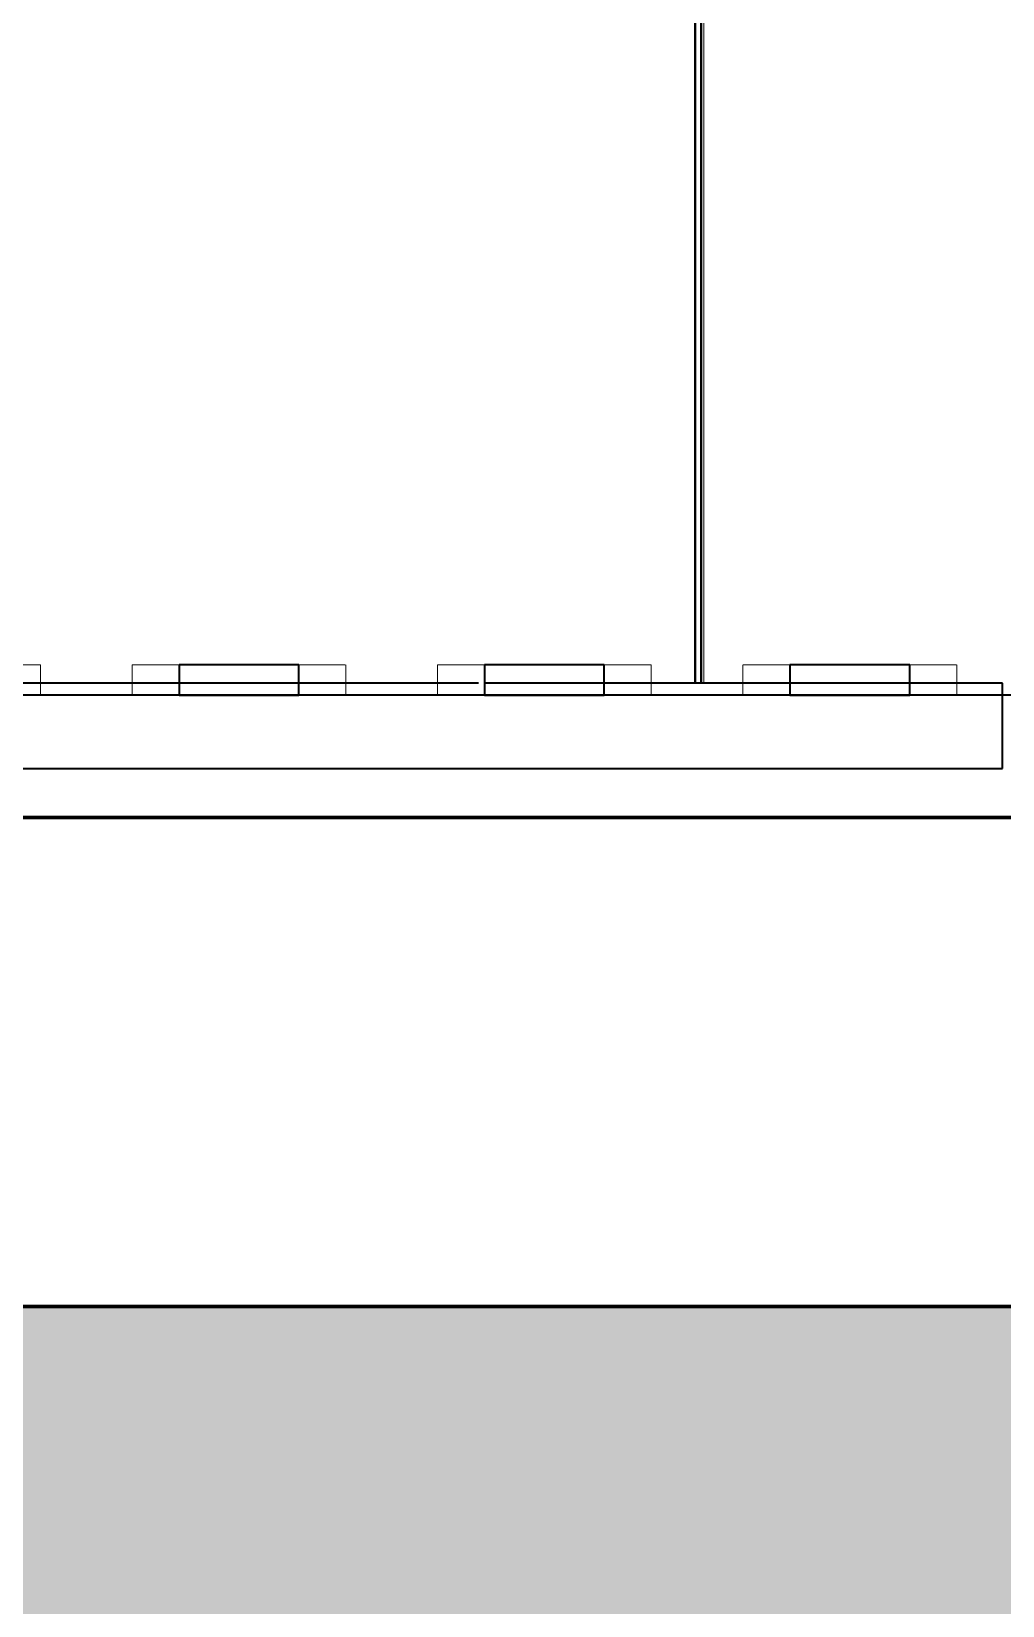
# Model space of a CAD drawing. Header units: millimetres. Extents: x -153298 to 620751, y -313239 to 250031.
# Drawn here: x 103529.2 to 103688.2, y -294045.7 to -293788.2 of the extents above; entities that cross this region are included whole.
import ezdxf

# ---------------------------------------------------------------- set-up
doc = ezdxf.new("R2010")
doc.units = ezdxf.units.MM
doc.linetypes.add('Centre', pattern=[31.75, 6.35, -4.7625, 15.875, -4.7625])
for name, color, linetype, lineweight in [('A-DETL', 1, 'Continuous', 70), ('A-DETL-GENF', 2, 'Continuous', 35), ('A-FLOR-FNSH', 2, 'Continuous', 70), ('A-FLOR-LEVL', 3, 'Continuous', 35), ('A-FLOR-PATT', 1, 'Continuous', 70), ('A-GENM', 1, 'Continuous', 9), ('A-WALL-PATT', 1, 'Continuous', 35), ('I-WALL-E', 2, 'Continuous', 35), ('WALL-E', 2, 'Continuous', 35)]:
    doc.layers.add(name, color=color, linetype=linetype, lineweight=lineweight)
pattern_1 = [(50, (108217.3, -305821.75), (728.737, -63.756), [76.2, -838.2]), (355, (108217.3, -305821.75), (-140.972, 764.228), [60.96, -670.56]), (100.451, (108278, -305827.1), (587.77, 700.467), [64.76, -712.36]), (46.184, (108217.3, -305618.55), (1084.316, -168.17), [114.3, -1257.3]), (96.636, (108307.7, -305632.6), (949.61, 989.71), [97.14, -1068.54]), (351.184, (108217.3, -305618.6), (949.62, 989.7), [91.44, -1005.84]), (21, (108318.9, -305669.35), (606.458, -409.061), [76.2, -838.2]), (326, (108318.9, -305669.35), (247.208, 736.753), [60.96, -670.56]), (71.451, (108369.44, -305703.44), (853.668, 327.685), [64.76, -712.36]), (37.5, (108217.3, -305821.75), (12.3547, 338.2201), [33.528, -628.904, 33.528, -647.192, -673.1]), (37.5, (108217.3, -305821.75), (12.3547, 338.2201), [-1343.152, 33.528, -639.572]), (7.5, (108217.3, -305821.75), (267.279, 400.722), [33.528, -354.584, 33.528, -613.664, -256.54]), (7.5, (108217.3, -305821.75), (267.279, 400.722), [-1035.304, 33.528, -223.012]), (327.5, (107990.73, -305821.75), (542.3633, -22.9153), [33.528, -220.472, 33.528, -758.952, -1051.56]), (327.5, (107990.73, -305821.75), (542.3633, -22.9153), [-1046.48, 33.528, -1018.032]), (317.5, (107889.13, -305821.75), (592.517, 101.707), [33.528, -296.672, 33.528, -492.76, -746.76]), (317.5, (107889.13, -305821.75), (592.517, 101.707), [-856.488, 33.528, -713.232])]

# ---------------------------------------------------------------- blocks, each defined once
blk = doc.blocks.new('DPA_GM_Tactile Tile Line Base - Decision Tactile-16424243-2120-01 ENTRANCE 1 SECTION A')
at = {"layer": 'A-GENM'}
for p, q in [((-879720.33, 102555), (-879728.41, 102555)), ((-879727.26, 102555), (-879719.58, 102555)), ((-879719.56, 102550), (-879719.56, 102555)), ((-879719.56, 102552), (-879719.56, 102555)), ((-879719.56, 102552), (-879719.56, 102555)), ((-879719.56, 102552), (-879719.56, 102555)), ((-879719.56, 102552), (-879719.56, 102555)), ((-879719.56, 102552), (-879719.56, 102555)), ((-879719.56, 102552), (-879719.56, 102555)), ((-879719.56, 102552), (-879719.56, 102555)), ((-879719.56, 102552), (-879719.56, 102555)), ((-879719.56, 102552), (-879719.56, 102555)), ((-879719.56, 102552), (-879719.56, 102555)), ((-879719.56, 102552), (-879719.56, 102555)), ((-879719.56, 102552), (-879719.56, 102555)), ((-879719.56, 102552), (-879719.56, 102555)), ((-879719.56, 102552), (-879719.56, 102555)), ((-879719.56, 102552), (-879719.56, 102555)), ((-879719.56, 102552), (-879719.56, 102555)), ((-879719.56, 102552), (-879719.56, 102555)), ((-879719.56, 102552), (-879719.56, 102555)), ((-879719.56, 102552), (-879719.56, 102555)), ((-879719.56, 102552), (-879719.56, 102555)), ((-879719.56, 102552), (-879719.56, 102555)), ((-879719.56, 102552), (-879719.56, 102555)), ((-879719.56, 102552), (-879719.56, 102555)), ((-879719.56, 102552), (-879719.56, 102555)), ((-879719.56, 102552), (-879719.56, 102555)), ((-879719.56, 102552), (-879719.56, 102555)), ((-879719.56, 102552), (-879719.56, 102555)), ((-879704.56, 102555), (-879704.56, 102550)), ((-879704.56, 102555), (-879704.56, 102552)), ((-879704.56, 102555), (-879704.56, 102552)), ((-879704.56, 102555), (-879704.56, 102552)), ((-879704.56, 102555), (-879704.56, 102552)), ((-879704.56, 102555), (-879704.56, 102552)), ((-879704.56, 102555), (-879704.56, 102552)), ((-879704.56, 102555), (-879704.56, 102552)), ((-879704.56, 102555), (-879704.56, 102552)), ((-879704.56, 102555), (-879704.56, 102552)), ((-879704.56, 102555), (-879704.56, 102552)), ((-879704.56, 102555), (-879704.56, 102552)), ((-879704.56, 102555), (-879704.56, 102552)), ((-879704.56, 102555), (-879704.56, 102552)), ((-879704.56, 102555), (-879704.56, 102552)), ((-879704.56, 102555), (-879704.56, 102552)), ((-879704.56, 102555), (-879704.56, 102552)), ((-879704.56, 102555), (-879704.56, 102552)), ((-879704.56, 102555), (-879704.56, 102552)), ((-879704.56, 102555), (-879704.56, 102552)), ((-879704.56, 102555), (-879704.56, 102552)), ((-879704.56, 102555), (-879704.56, 102552)), ((-879704.56, 102555), (-879704.56, 102552)), ((-879704.56, 102555), (-879704.56, 102552)), ((-879704.56, 102555), (-879704.56, 102552)), ((-879704.56, 102555), (-879704.56, 102552)), ((-879704.56, 102555), (-879704.56, 102552)), ((-879704.56, 102555), (-879704.56, 102552)), ((-879704.55, 102555), (-879696.86, 102555)), ((-879699.17, 102555), (-879703.79, 102555)), ((-879699.44, 102555), (-879699.44, 102555)), ((-879699.44, 102555), (-879699.44, 102555)), ((-879699.44, 102555), (-879699.44, 102555)), ((-879699.44, 102555), (-879699.44, 102555)), ((-879699.44, 102555), (-879699.44, 102555)), ((-879699.44, 102555), (-879699.44, 102555)), ((-879699.44, 102555), (-879699.44, 102555)), ((-879699.44, 102555), (-879699.44, 102555)), ((-879699.44, 102555), (-879699.44, 102555)), ((-879699.44, 102555), (-879699.44, 102555)), ((-879699.44, 102555), (-879699.44, 102555)), ((-879699.44, 102555), (-879699.44, 102555)), ((-879699.44, 102555), (-879699.44, 102555)), ((-879699.44, 102555), (-879699.44, 102555)), ((-879699.44, 102555), (-879699.44, 102555)), ((-879699.44, 102555), (-879699.44, 102555)), ((-879699.44, 102555), (-879699.44, 102555)), ((-879699.44, 102555), (-879699.44, 102555)), ((-879699.44, 102555), (-879699.44, 102555)), ((-879699.44, 102555), (-879699.44, 102555)), ((-879699.44, 102555), (-879699.44, 102555)), ((-879699.44, 102555), (-879699.44, 102555)), ((-879699.44, 102555), (-879699.44, 102555)), ((-879699.44, 102555), (-879699.44, 102555)), ((-879699.44, 102555), (-879699.44, 102555)), ((-879699.44, 102555), (-879699.44, 102555)), ((-879699.44, 102555), (-879699.44, 102555)), ((-879687.06, 102555), (-879699.15, 102555)), ((-879699.15, 102555), (-879687.06, 102555)), ((-879687.06, 102555), (-879699.15, 102555)), ((-879699.15, 102555), (-879687.06, 102555)), ((-879687.06, 102555), (-879699.15, 102555)), ((-879699.15, 102555), (-879687.06, 102555)), ((-879687.06, 102555), (-879699.15, 102555)), ((-879699.15, 102555), (-879687.06, 102555)), ((-879687.06, 102555), (-879699.15, 102555)), ((-879699.15, 102555), (-879687.06, 102555)), ((-879687.06, 102555), (-879699.15, 102555)), ((-879699.15, 102555), (-879687.06, 102555)), ((-879687.06, 102555), (-879699.15, 102555)), ((-879699.15, 102555), (-879687.06, 102555)), ((-879687.06, 102555), (-879699.15, 102555)), ((-879699.15, 102555), (-879687.06, 102555)), ((-879687.06, 102555), (-879699.15, 102555)), ((-879699.15, 102555), (-879687.06, 102555)), ((-879687.06, 102555), (-879699.15, 102555)), ((-879699.15, 102555), (-879687.06, 102555)), ((-879687.06, 102555), (-879699.15, 102555)), ((-879699.15, 102555), (-879687.06, 102555)), ((-879687.06, 102555), (-879699.15, 102555)), ((-879699.15, 102555), (-879687.06, 102555)), ((-879687.06, 102555), (-879699.15, 102555)), ((-879699.15, 102555), (-879687.06, 102555)), ((-879687.06, 102555), (-879699.15, 102555)), ((-879699.15, 102555), (-879687.06, 102555)), ((-879687.06, 102555), (-879699.15, 102555)), ((-879699.15, 102555), (-879687.06, 102555)), ((-879687.06, 102555), (-879699.15, 102555)), ((-879699.15, 102555), (-879687.06, 102555)), ((-879687.06, 102555), (-879699.15, 102555)), ((-879699.15, 102555), (-879687.06, 102555)), ((-879687.06, 102555), (-879699.15, 102555)), ((-879699.15, 102555), (-879687.06, 102555)), ((-879687.06, 102555), (-879699.15, 102555)), ((-879699.15, 102555), (-879687.06, 102555)), ((-879687.06, 102555), (-879699.15, 102555)), ((-879699.15, 102555), (-879687.06, 102555)), ((-879687.06, 102555), (-879699.15, 102555)), ((-879699.15, 102555), (-879687.06, 102555)), ((-879687.06, 102555), (-879699.15, 102555)), ((-879699.15, 102555), (-879687.06, 102555)), ((-879687.06, 102555), (-879699.15, 102555)), ((-879699.15, 102555), (-879687.06, 102555)), ((-879687.06, 102555), (-879699.15, 102555)), ((-879699.15, 102555), (-879687.06, 102555)), ((-879687.06, 102555), (-879699.15, 102555)), ((-879699.15, 102555), (-879687.06, 102555)), ((-879687.06, 102555), (-879699.15, 102555)), ((-879699.15, 102555), (-879687.06, 102555)), ((-879687.06, 102555), (-879699.15, 102555)), ((-879699.15, 102555), (-879687.06, 102555)), ((-879687.06, 102555), (-879699.12, 102555)), ((-879670.33, 102555), (-879687.06, 102555)), ((-879687.06, 102555), (-879670.16, 102555)), ((-879670.16, 102555), (-879687.06, 102555)), ((-879687.06, 102555), (-879670.16, 102555)), ((-879670.16, 102555), (-879687.06, 102555)), ((-879687.06, 102555), (-879670.16, 102555)), ((-879670.16, 102555), (-879687.06, 102555)), ((-879687.06, 102555), (-879670.16, 102555)), ((-879670.16, 102555), (-879687.06, 102555)), ((-879687.06, 102555), (-879670.16, 102555)), ((-879670.16, 102555), (-879687.06, 102555)), ((-879687.06, 102555), (-879670.16, 102555)), ((-879670.16, 102555), (-879687.06, 102555)), ((-879687.06, 102555), (-879670.16, 102555)), ((-879670.16, 102555), (-879687.06, 102555)), ((-879687.06, 102555), (-879670.16, 102555)), ((-879670.16, 102555), (-879687.06, 102555)), ((-879687.06, 102555), (-879670.16, 102555)), ((-879670.16, 102555), (-879687.06, 102555)), ((-879687.06, 102555), (-879670.16, 102555)), ((-879670.16, 102555), (-879687.06, 102555)), ((-879687.06, 102555), (-879670.16, 102555)), ((-879670.16, 102555), (-879687.06, 102555)), ((-879687.06, 102555), (-879670.16, 102555)), ((-879670.16, 102555), (-879687.06, 102555)), ((-879687.06, 102555), (-879670.16, 102555)), ((-879670.16, 102555), (-879687.06, 102555)), ((-879687.06, 102555), (-879670.16, 102555)), ((-879670.16, 102555), (-879687.06, 102555)), ((-879687.06, 102555), (-879670.16, 102555)), ((-879670.16, 102555), (-879687.06, 102555)), ((-879687.06, 102555), (-879670.16, 102555)), ((-879670.16, 102555), (-879687.06, 102555)), ((-879687.06, 102555), (-879670.16, 102555)), ((-879670.16, 102555), (-879687.06, 102555)), ((-879687.06, 102555), (-879670.16, 102555)), ((-879670.16, 102555), (-879687.06, 102555)), ((-879687.06, 102555), (-879670.16, 102555)), ((-879670.16, 102555), (-879687.06, 102555)), ((-879687.06, 102555), (-879670.16, 102555)), ((-879670.16, 102555), (-879687.06, 102555)), ((-879687.06, 102555), (-879670.16, 102555)), ((-879670.16, 102555), (-879687.06, 102555)), ((-879687.06, 102555), (-879670.16, 102555)), ((-879670.16, 102555), (-879687.06, 102555)), ((-879687.06, 102555), (-879670.16, 102555)), ((-879670.16, 102555), (-879687.06, 102555)), ((-879687.06, 102555), (-879670.16, 102555)), ((-879670.16, 102555), (-879687.06, 102555)), ((-879687.06, 102555), (-879670.16, 102555)), ((-879670.16, 102555), (-879687.06, 102555)), ((-879687.06, 102555), (-879670.16, 102555)), ((-879670.16, 102555), (-879687.06, 102555)), ((-879687.06, 102555), (-879670.16, 102555)), ((-879670.16, 102555), (-879687.06, 102555)), ((-879677.26, 102555), (-879669.7, 102555)), ((-879669.68, 102555), (-879669.68, 102555)), ((-879669.68, 102555), (-879669.68, 102555)), ((-879669.68, 102555), (-879669.68, 102555)), ((-879669.68, 102555), (-879669.68, 102555)), ((-879669.68, 102555), (-879669.68, 102555)), ((-879669.68, 102555), (-879669.68, 102555)), ((-879669.68, 102555), (-879669.68, 102555)), ((-879669.68, 102555), (-879669.68, 102555)), ((-879669.68, 102555), (-879669.68, 102555)), ((-879669.68, 102555), (-879669.68, 102555)), ((-879669.68, 102555), (-879669.68, 102555)), ((-879669.68, 102555), (-879669.68, 102555)), ((-879669.68, 102555), (-879669.68, 102555)), ((-879669.68, 102555), (-879669.68, 102555)), ((-879669.68, 102555), (-879669.68, 102555)), ((-879669.68, 102555), (-879669.68, 102555)), ((-879669.68, 102555), (-879669.68, 102555)), ((-879669.68, 102555), (-879669.68, 102555)), ((-879669.68, 102555), (-879669.68, 102555)), ((-879669.68, 102555), (-879669.68, 102555)), ((-879669.68, 102555), (-879669.68, 102555)), ((-879669.68, 102555), (-879669.68, 102555)), ((-879669.68, 102555), (-879669.68, 102555)), ((-879669.68, 102555), (-879669.68, 102555)), ((-879669.68, 102555), (-879669.68, 102555)), ((-879669.68, 102555), (-879669.68, 102555)), ((-879669.68, 102555), (-879669.68, 102555)), ((-879669.56, 102550), (-879669.56, 102555)), ((-879669.56, 102552), (-879669.56, 102555)), ((-879669.56, 102552), (-879669.56, 102555)), ((-879669.56, 102552), (-879669.56, 102555)), ((-879669.56, 102552), (-879669.56, 102555)), ((-879669.56, 102552), (-879669.56, 102555)), ((-879669.56, 102552), (-879669.56, 102555)), ((-879669.56, 102552), (-879669.56, 102555)), ((-879669.56, 102552), (-879669.56, 102555)), ((-879669.56, 102552), (-879669.56, 102555)), ((-879669.56, 102552), (-879669.56, 102555)), ((-879669.56, 102552), (-879669.56, 102555)), ((-879669.56, 102552), (-879669.56, 102555)), ((-879669.56, 102552), (-879669.56, 102555)), ((-879669.56, 102552), (-879669.56, 102555)), ((-879669.56, 102552), (-879669.56, 102555)), ((-879669.56, 102552), (-879669.56, 102555)), ((-879669.56, 102552), (-879669.56, 102555)), ((-879669.56, 102552), (-879669.56, 102555)), ((-879669.56, 102552), (-879669.56, 102555)), ((-879669.56, 102552), (-879669.56, 102555)), ((-879669.56, 102552), (-879669.56, 102555)), ((-879669.56, 102552), (-879669.56, 102555)), ((-879669.56, 102552), (-879669.56, 102555)), ((-879669.56, 102552), (-879669.56, 102555)), ((-879669.56, 102552), (-879669.56, 102555)), ((-879669.56, 102552), (-879669.56, 102555)), ((-879669.56, 102552), (-879669.56, 102555)), ((-879654.56, 102555), (-879654.56, 102550)), ((-879654.56, 102555), (-879654.56, 102552)), ((-879654.56, 102555), (-879654.56, 102552)), ((-879654.56, 102555), (-879654.56, 102552)), ((-879654.56, 102555), (-879654.56, 102552)), ((-879654.56, 102555), (-879654.56, 102552)), ((-879654.56, 102555), (-879654.56, 102552)), ((-879654.56, 102555), (-879654.56, 102552)), ((-879654.56, 102555), (-879654.56, 102552)), ((-879654.56, 102555), (-879654.56, 102552)), ((-879654.56, 102555), (-879654.56, 102552)), ((-879654.56, 102555), (-879654.56, 102552)), ((-879654.56, 102555), (-879654.56, 102552)), ((-879654.56, 102555), (-879654.56, 102552)), ((-879654.56, 102555), (-879654.56, 102552)), ((-879654.56, 102555), (-879654.56, 102552)), ((-879654.56, 102555), (-879654.56, 102552)), ((-879654.56, 102555), (-879654.56, 102552)), ((-879654.56, 102555), (-879654.56, 102552)), ((-879654.56, 102555), (-879654.56, 102552)), ((-879654.56, 102555), (-879654.56, 102552)), ((-879654.56, 102555), (-879654.56, 102552)), ((-879654.56, 102555), (-879654.56, 102552)), ((-879654.56, 102555), (-879654.56, 102552)), ((-879654.56, 102555), (-879654.56, 102552)), ((-879654.56, 102555), (-879654.56, 102552)), ((-879654.56, 102555), (-879654.56, 102552)), ((-879654.56, 102555), (-879654.56, 102552)), ((-879654.55, 102555), (-879646.86, 102555)), ((-879641.47, 102555), (-879653.79, 102555)), ((-879641.59, 102555), (-879641.59, 102555)), ((-879641.59, 102555), (-879641.59, 102555)), ((-879641.59, 102555), (-879641.59, 102555)), ((-879641.59, 102555), (-879641.59, 102555)), ((-879641.59, 102555), (-879641.59, 102555)), ((-879641.59, 102555), (-879641.59, 102555)), ((-879641.59, 102555), (-879641.59, 102555)), ((-879641.59, 102555), (-879641.59, 102555)), ((-879641.59, 102555), (-879641.59, 102555)), ((-879641.59, 102555), (-879641.59, 102555)), ((-879641.59, 102555), (-879641.59, 102555)), ((-879641.59, 102555), (-879641.59, 102555)), ((-879641.59, 102555), (-879641.59, 102555)), ((-879641.59, 102555), (-879641.59, 102555)), ((-879641.59, 102555), (-879641.59, 102555)), ((-879641.59, 102555), (-879641.59, 102555)), ((-879641.59, 102555), (-879641.59, 102555)), ((-879641.59, 102555), (-879641.59, 102555)), ((-879641.59, 102555), (-879641.59, 102555)), ((-879641.59, 102555), (-879641.59, 102555)), ((-879641.59, 102555), (-879641.59, 102555)), ((-879641.59, 102555), (-879641.59, 102555)), ((-879641.59, 102555), (-879641.59, 102555)), ((-879641.59, 102555), (-879641.59, 102555)), ((-879641.59, 102555), (-879641.59, 102555)), ((-879641.59, 102555), (-879641.59, 102555)), ((-879641.59, 102555), (-879641.59, 102555)), ((-879637.06, 102555), (-879640.53, 102555)), ((-879637.06, 102555), (-879640.53, 102555)), ((-879640.53, 102555), (-879637.06, 102555)), ((-879637.06, 102555), (-879640.53, 102555)), ((-879640.53, 102555), (-879637.06, 102555)), ((-879637.06, 102555), (-879640.53, 102555)), ((-879640.53, 102555), (-879637.06, 102555)), ((-879637.06, 102555), (-879640.53, 102555)), ((-879640.53, 102555), (-879637.06, 102555)), ((-879637.06, 102555), (-879640.53, 102555)), ((-879640.53, 102555), (-879637.06, 102555)), ((-879637.06, 102555), (-879640.53, 102555)), ((-879640.53, 102555), (-879637.06, 102555)), ((-879637.06, 102555), (-879640.53, 102555)), ((-879640.53, 102555), (-879637.06, 102555)), ((-879637.06, 102555), (-879640.53, 102555)), ((-879640.53, 102555), (-879637.06, 102555)), ((-879637.06, 102555), (-879640.53, 102555)), ((-879640.53, 102555), (-879637.06, 102555)), ((-879637.06, 102555), (-879640.53, 102555)), ((-879640.53, 102555), (-879637.06, 102555)), ((-879637.06, 102555), (-879640.53, 102555)), ((-879640.53, 102555), (-879637.06, 102555)), ((-879637.06, 102555), (-879640.53, 102555)), ((-879640.53, 102555), (-879637.06, 102555)), ((-879637.06, 102555), (-879640.53, 102555)), ((-879640.53, 102555), (-879637.06, 102555)), ((-879637.06, 102555), (-879640.53, 102555)), ((-879640.53, 102555), (-879637.06, 102555)), ((-879637.06, 102555), (-879640.53, 102555)), ((-879640.53, 102555), (-879637.06, 102555)), ((-879637.06, 102555), (-879640.53, 102555)), ((-879640.53, 102555), (-879637.06, 102555)), ((-879637.06, 102555), (-879640.53, 102555)), ((-879640.53, 102555), (-879637.06, 102555)), ((-879637.06, 102555), (-879640.53, 102555)), ((-879640.53, 102555), (-879637.06, 102555)), ((-879637.06, 102555), (-879640.53, 102555)), ((-879640.53, 102555), (-879637.06, 102555)), ((-879637.06, 102555), (-879640.53, 102555)), ((-879640.53, 102555), (-879637.06, 102555)), ((-879637.06, 102555), (-879640.53, 102555)), ((-879640.53, 102555), (-879637.06, 102555)), ((-879637.06, 102555), (-879640.53, 102555)), ((-879640.53, 102555), (-879637.06, 102555)), ((-879637.06, 102555), (-879640.53, 102555)), ((-879640.53, 102555), (-879637.06, 102555)), ((-879637.06, 102555), (-879640.53, 102555)), ((-879640.53, 102555), (-879637.06, 102555)), ((-879637.06, 102555), (-879640.53, 102555)), ((-879640.53, 102555), (-879637.06, 102555)), ((-879637.06, 102555), (-879640.53, 102555)), ((-879640.53, 102555), (-879637.06, 102555)), ((-879637.06, 102555), (-879640.53, 102555)), ((-879640.53, 102555), (-879637.06, 102555)), ((-879625.8, 102555), (-879637.06, 102555)), ((-879637.06, 102555), (-879637.06, 102555)), ((-879637.06, 102555), (-879637.06, 102555)), ((-879637.06, 102555), (-879637.06, 102555)), ((-879637.06, 102555), (-879637.06, 102555)), ((-879637.06, 102555), (-879637.06, 102555)), ((-879637.06, 102555), (-879637.06, 102555)), ((-879637.06, 102555), (-879637.06, 102555)), ((-879637.06, 102555), (-879637.06, 102555)), ((-879637.06, 102555), (-879637.06, 102555)), ((-879637.06, 102555), (-879637.06, 102555)), ((-879637.06, 102555), (-879637.06, 102555)), ((-879637.06, 102555), (-879637.06, 102555)), ((-879637.06, 102555), (-879637.06, 102555)), ((-879637.06, 102555), (-879637.06, 102555)), ((-879637.06, 102555), (-879637.06, 102555)), ((-879637.06, 102555), (-879637.06, 102555)), ((-879637.06, 102555), (-879637.06, 102555)), ((-879637.06, 102555), (-879637.06, 102555)), ((-879637.06, 102555), (-879637.06, 102555)), ((-879637.06, 102555), (-879637.06, 102555)), ((-879637.06, 102555), (-879637.06, 102555)), ((-879637.06, 102555), (-879637.06, 102555)), ((-879637.06, 102555), (-879637.06, 102555)), ((-879637.06, 102555), (-879637.06, 102555)), ((-879637.06, 102555), (-879637.06, 102555)), ((-879637.06, 102555), (-879637.06, 102555)), ((-879637.06, 102555), (-879637.06, 102555)), ((-879627.26, 102555), (-879619.58, 102555)), ((-879620.33, 102555), (-879624.95, 102555)), ((-879619.56, 102550), (-879619.56, 102555)), ((-879619.56, 102552), (-879619.56, 102555)), ((-879619.56, 102552), (-879619.56, 102555)), ((-879619.56, 102552), (-879619.56, 102555)), ((-879619.56, 102552), (-879619.56, 102555)), ((-879619.56, 102552), (-879619.56, 102555)), ((-879619.56, 102552), (-879619.56, 102555)), ((-879619.56, 102552), (-879619.56, 102555)), ((-879619.56, 102552), (-879619.56, 102555)), ((-879619.56, 102552), (-879619.56, 102555)), ((-879619.56, 102552), (-879619.56, 102555)), ((-879619.56, 102552), (-879619.56, 102555)), ((-879619.56, 102552), (-879619.56, 102555)), ((-879619.56, 102552), (-879619.56, 102555)), ((-879619.56, 102552), (-879619.56, 102555)), ((-879619.56, 102552), (-879619.56, 102555)), ((-879619.56, 102552), (-879619.56, 102555)), ((-879619.56, 102552), (-879619.56, 102555)), ((-879619.56, 102552), (-879619.56, 102555)), ((-879619.56, 102552), (-879619.56, 102555)), ((-879619.56, 102552), (-879619.56, 102555)), ((-879619.56, 102552), (-879619.56, 102555)), ((-879619.56, 102552), (-879619.56, 102555)), ((-879619.56, 102552), (-879619.56, 102555)), ((-879619.56, 102552), (-879619.56, 102555)), ((-879619.56, 102552), (-879619.56, 102555)), ((-879619.56, 102552), (-879619.56, 102555)), ((-879619.56, 102552), (-879619.56, 102555)), ((-879604.56, 102555), (-879604.56, 102550)), ((-879604.56, 102555), (-879604.56, 102552)), ((-879604.56, 102555), (-879604.56, 102552)), ((-879604.56, 102555), (-879604.56, 102552)), ((-879604.56, 102555), (-879604.56, 102552)), ((-879604.56, 102555), (-879604.56, 102552)), ((-879604.56, 102555), (-879604.56, 102552)), ((-879604.56, 102555), (-879604.56, 102552)), ((-879604.56, 102555), (-879604.56, 102552)), ((-879604.56, 102555), (-879604.56, 102552)), ((-879604.56, 102555), (-879604.56, 102552)), ((-879604.56, 102555), (-879604.56, 102552)), ((-879604.56, 102555), (-879604.56, 102552)), ((-879604.56, 102555), (-879604.56, 102552)), ((-879604.56, 102555), (-879604.56, 102552)), ((-879604.56, 102555), (-879604.56, 102552)), ((-879604.56, 102555), (-879604.56, 102552)), ((-879604.56, 102555), (-879604.56, 102552)), ((-879604.56, 102555), (-879604.56, 102552)), ((-879604.56, 102555), (-879604.56, 102552)), ((-879604.56, 102555), (-879604.56, 102552)), ((-879604.56, 102555), (-879604.56, 102552)), ((-879604.56, 102555), (-879604.56, 102552)), ((-879604.56, 102555), (-879604.56, 102552)), ((-879604.56, 102555), (-879604.56, 102552)), ((-879604.56, 102555), (-879604.56, 102552)), ((-879604.56, 102555), (-879604.56, 102552)), ((-879604.56, 102555), (-879604.56, 102552)), ((-879604.55, 102555), (-879596.86, 102555)), ((-879596.63, 102555), (-879603.79, 102555)), ((-879596.63, 102555), (-879596.63, 102555)), ((-879596.63, 102555), (-879596.63, 102555)), ((-879596.63, 102555), (-879596.63, 102555)), ((-879596.63, 102555), (-879596.63, 102555)), ((-879596.63, 102555), (-879596.63, 102555)), ((-879596.63, 102555), (-879596.63, 102555)), ((-879596.63, 102555), (-879596.63, 102555)), ((-879596.63, 102555), (-879596.63, 102555)), ((-879596.63, 102555), (-879596.63, 102555)), ((-879596.63, 102555), (-879596.63, 102555)), ((-879596.63, 102555), (-879596.63, 102555)), ((-879596.63, 102555), (-879596.63, 102555)), ((-879596.63, 102555), (-879596.63, 102555)), ((-879596.63, 102555), (-879596.63, 102555)), ((-879596.63, 102555), (-879596.63, 102555)), ((-879596.63, 102555), (-879596.63, 102555)), ((-879596.63, 102555), (-879596.63, 102555)), ((-879596.63, 102555), (-879596.63, 102555)), ((-879596.63, 102555), (-879596.63, 102555)), ((-879596.63, 102555), (-879596.63, 102555)), ((-879596.63, 102555), (-879596.63, 102555)), ((-879596.63, 102555), (-879596.63, 102555)), ((-879596.63, 102555), (-879596.63, 102555)), ((-879596.63, 102555), (-879596.63, 102555)), ((-879596.63, 102555), (-879596.63, 102555)), ((-879596.63, 102555), (-879596.63, 102555)), ((-879596.63, 102555), (-879596.63, 102555)), ((-879587.06, 102555), (-879595.81, 102555)), ((-879595.81, 102555), (-879587.06, 102555)), ((-879587.06, 102555), (-879595.81, 102555)), ((-879595.81, 102555), (-879587.06, 102555)), ((-879587.06, 102555), (-879595.81, 102555)), ((-879595.81, 102555), (-879587.06, 102555)), ((-879587.06, 102555), (-879595.81, 102555)), ((-879595.81, 102555), (-879587.06, 102555)), ((-879587.06, 102555), (-879595.81, 102555)), ((-879595.81, 102555), (-879587.06, 102555)), ((-879587.06, 102555), (-879595.81, 102555)), ((-879595.81, 102555), (-879587.06, 102555)), ((-879587.06, 102555), (-879595.81, 102555)), ((-879595.81, 102555), (-879587.06, 102555)), ((-879587.06, 102555), (-879595.81, 102555)), ((-879595.81, 102555), (-879587.06, 102555)), ((-879587.06, 102555), (-879595.81, 102555)), ((-879595.81, 102555), (-879587.06, 102555)), ((-879587.06, 102555), (-879595.81, 102555)), ((-879595.81, 102555), (-879587.06, 102555)), ((-879587.06, 102555), (-879595.81, 102555)), ((-879595.81, 102555), (-879587.06, 102555)), ((-879587.06, 102555), (-879595.81, 102555)), ((-879595.81, 102555), (-879587.06, 102555)), ((-879587.06, 102555), (-879595.81, 102555)), ((-879595.81, 102555), (-879587.06, 102555)), ((-879587.06, 102555), (-879595.81, 102555)), ((-879595.81, 102555), (-879587.06, 102555)), ((-879587.06, 102555), (-879595.81, 102555)), ((-879595.81, 102555), (-879587.06, 102555)), ((-879587.06, 102555), (-879595.81, 102555)), ((-879595.81, 102555), (-879587.06, 102555)), ((-879587.06, 102555), (-879595.81, 102555)), ((-879595.81, 102555), (-879587.06, 102555)), ((-879587.06, 102555), (-879595.81, 102555)), ((-879595.81, 102555), (-879587.06, 102555)), ((-879587.06, 102555), (-879595.81, 102555)), ((-879595.81, 102555), (-879587.06, 102555)), ((-879587.06, 102555), (-879595.81, 102555)), ((-879595.81, 102555), (-879587.06, 102555)), ((-879587.06, 102555), (-879595.81, 102555)), ((-879595.81, 102555), (-879587.06, 102555)), ((-879587.06, 102555), (-879595.81, 102555)), ((-879595.81, 102555), (-879587.06, 102555)), ((-879587.06, 102555), (-879595.81, 102555)), ((-879595.81, 102555), (-879587.06, 102555)), ((-879587.06, 102555), (-879595.81, 102555)), ((-879595.81, 102555), (-879587.06, 102555)), ((-879587.06, 102555), (-879595.81, 102555)), ((-879595.81, 102555), (-879587.06, 102555)), ((-879587.06, 102555), (-879595.81, 102555)), ((-879595.81, 102555), (-879587.06, 102555)), ((-879587.06, 102555), (-879595.81, 102555)), ((-879595.81, 102555), (-879587.06, 102555)), ((-879587.06, 102555), (-879595.6, 102555)), ((-879582.65, 102555), (-879587.06, 102555)), ((-879587.06, 102555), (-879582.53, 102555)), ((-879582.53, 102555), (-879587.06, 102555)), ((-879587.06, 102555), (-879582.53, 102555)), ((-879582.53, 102555), (-879587.06, 102555)), ((-879587.06, 102555), (-879582.53, 102555)), ((-879582.53, 102555), (-879587.06, 102555)), ((-879587.06, 102555), (-879582.53, 102555)), ((-879582.53, 102555), (-879587.06, 102555)), ((-879587.06, 102555), (-879582.53, 102555)), ((-879582.53, 102555), (-879587.06, 102555)), ((-879587.06, 102555), (-879582.53, 102555)), ((-879582.53, 102555), (-879587.06, 102555)), ((-879587.06, 102555), (-879582.53, 102555)), ((-879582.53, 102555), (-879587.06, 102555)), ((-879587.06, 102555), (-879582.53, 102555)), ((-879582.53, 102555), (-879587.06, 102555)), ((-879587.06, 102555), (-879582.53, 102555)), ((-879582.53, 102555), (-879587.06, 102555)), ((-879587.06, 102555), (-879582.53, 102555)), ((-879582.53, 102555), (-879587.06, 102555)), ((-879587.06, 102555), (-879582.53, 102555)), ((-879582.53, 102555), (-879587.06, 102555)), ((-879587.06, 102555), (-879582.53, 102555)), ((-879582.53, 102555), (-879587.06, 102555)), ((-879587.06, 102555), (-879582.53, 102555)), ((-879582.53, 102555), (-879587.06, 102555)), ((-879587.06, 102555), (-879582.53, 102555)), ((-879582.53, 102555), (-879587.06, 102555)), ((-879587.06, 102555), (-879582.53, 102555)), ((-879582.53, 102555), (-879587.06, 102555)), ((-879587.06, 102555), (-879582.53, 102555)), ((-879582.53, 102555), (-879587.06, 102555)), ((-879587.06, 102555), (-879582.53, 102555)), ((-879582.53, 102555), (-879587.06, 102555)), ((-879587.06, 102555), (-879582.53, 102555)), ((-879582.53, 102555), (-879587.06, 102555)), ((-879587.06, 102555), (-879582.53, 102555)), ((-879582.53, 102555), (-879587.06, 102555)), ((-879587.06, 102555), (-879582.53, 102555)), ((-879582.53, 102555), (-879587.06, 102555)), ((-879587.06, 102555), (-879582.53, 102555)), ((-879582.53, 102555), (-879587.06, 102555)), ((-879587.06, 102555), (-879582.53, 102555)), ((-879582.53, 102555), (-879587.06, 102555)), ((-879587.06, 102555), (-879582.53, 102555)), ((-879582.53, 102555), (-879587.06, 102555)), ((-879587.06, 102555), (-879582.53, 102555)), ((-879582.53, 102555), (-879587.06, 102555)), ((-879587.06, 102555), (-879582.53, 102555)), ((-879582.53, 102555), (-879587.06, 102555)), ((-879587.06, 102555), (-879582.53, 102555)), ((-879582.53, 102555), (-879587.06, 102555)), ((-879587.06, 102555), (-879582.53, 102555)), ((-879582.53, 102555), (-879587.06, 102555)), ((-879570.33, 102555), (-879581.89, 102555)), ((-879581.89, 102555), (-879581.89, 102555)), ((-879581.89, 102555), (-879581.89, 102555)), ((-879581.89, 102555), (-879581.89, 102555)), ((-879581.89, 102555), (-879581.89, 102555)), ((-879581.89, 102555), (-879581.89, 102555)), ((-879581.89, 102555), (-879581.89, 102555)), ((-879581.89, 102555), (-879581.89, 102555)), ((-879581.89, 102555), (-879581.89, 102555)), ((-879581.89, 102555), (-879581.89, 102555)), ((-879581.89, 102555), (-879581.89, 102555)), ((-879581.89, 102555), (-879581.89, 102555)), ((-879581.89, 102555), (-879581.89, 102555)), ((-879581.89, 102555), (-879581.89, 102555)), ((-879581.89, 102555), (-879581.89, 102555)), ((-879581.89, 102555), (-879581.89, 102555)), ((-879581.89, 102555), (-879581.89, 102555)), ((-879581.89, 102555), (-879581.89, 102555)), ((-879581.89, 102555), (-879581.89, 102555)), ((-879581.89, 102555), (-879581.89, 102555)), ((-879581.89, 102555), (-879581.89, 102555)), ((-879581.89, 102555), (-879581.89, 102555)), ((-879581.89, 102555), (-879581.89, 102555)), ((-879581.89, 102555), (-879581.89, 102555)), ((-879581.89, 102555), (-879581.89, 102555)), ((-879581.89, 102555), (-879581.89, 102555)), ((-879581.89, 102555), (-879581.89, 102555)), ((-879581.89, 102555), (-879581.89, 102555)), ((-879577.26, 102555), (-879569.58, 102555)), ((-879569.56, 102550), (-879569.56, 102555)), ((-879569.56, 102552), (-879569.56, 102555)), ((-879569.56, 102552), (-879569.56, 102555)), ((-879569.56, 102552), (-879569.56, 102555)), ((-879569.56, 102552), (-879569.56, 102555)), ((-879569.56, 102552), (-879569.56, 102555)), ((-879569.56, 102552), (-879569.56, 102555)), ((-879569.56, 102552), (-879569.56, 102555)), ((-879569.56, 102552), (-879569.56, 102555)), ((-879569.56, 102552), (-879569.56, 102555)), ((-879569.56, 102552), (-879569.56, 102555)), ((-879569.56, 102552), (-879569.56, 102555)), ((-879569.56, 102552), (-879569.56, 102555)), ((-879569.56, 102552), (-879569.56, 102555)), ((-879569.56, 102552), (-879569.56, 102555)), ((-879569.56, 102552), (-879569.56, 102555)), ((-879569.56, 102552), (-879569.56, 102555)), ((-879569.56, 102552), (-879569.56, 102555)), ((-879569.56, 102552), (-879569.56, 102555)), ((-879569.56, 102552), (-879569.56, 102555)), ((-879569.56, 102552), (-879569.56, 102555)), ((-879569.56, 102552), (-879569.56, 102555)), ((-879569.56, 102552), (-879569.56, 102555)), ((-879569.56, 102552), (-879569.56, 102555)), ((-879569.56, 102552), (-879569.56, 102555)), ((-879569.56, 102552), (-879569.56, 102555)), ((-879569.56, 102552), (-879569.56, 102555)), ((-879569.56, 102552), (-879569.56, 102555)), ((-879719.95, 102552), (-879704.17, 102552)), ((-879719.95, 102552), (-879704.17, 102552)), ((-879719.95, 102552), (-879704.17, 102552)), ((-879719.95, 102552), (-879704.17, 102552)), ((-879669.82, 102552), (-879655.17, 102552)), ((-879669.82, 102552), (-879655.17, 102552)), ((-879669.82, 102552), (-879655.17, 102552)), ((-879669.82, 102552), (-879655.17, 102552)), ((-879619.95, 102552), (-879604.17, 102552)), ((-879619.95, 102552), (-879604.17, 102552)), ((-879619.95, 102552), (-879604.17, 102552)), ((-879619.95, 102552), (-879604.17, 102552)), ((-879569.95, 102552), (-879562.06, 102552)), ((-879569.95, 102552), (-879562.06, 102552)), ((-879569.95, 102552), (-879562.06, 102552)), ((-879569.95, 102552), (-879562.06, 102552)), ((-879562.06, 102552), (-879562.06, 102550)), ((-879562.06, 102552), (-879562.06, 102550)), ((-879562.06, 102552), (-879562.06, 102550)), ((-879562.06, 102552), (-879562.06, 102550))]:
    blk.add_line(p, q, dxfattribs=at)
at = {"layer": 'A-GENM', "lineweight": 35}
for p, q in [((-879677.26, 102555), (-879696.86, 102555)), ((-879696.86, 102555), (-879696.86, 102550)), ((-879677.26, 102550), (-879677.26, 102555)), ((-879627.26, 102555), (-879646.86, 102555)), ((-879646.86, 102555), (-879646.86, 102550)), ((-879627.26, 102550), (-879627.26, 102555)), ((-879577.26, 102555), (-879596.86, 102555)), ((-879596.86, 102555), (-879596.86, 102550)), ((-879577.26, 102550), (-879577.26, 102555)), ((-879647.84, 102552), (-879862.06, 102552)), ((-879562.06, 102552), (-879646.86, 102552)), ((-879562.06, 102538), (-879562.06, 102552)), ((-879696.86, 102550), (-879677.26, 102550)), ((-879646.86, 102550), (-879627.26, 102550)), ((-879596.86, 102550), (-879577.26, 102550)), ((-879862.06, 102538), (-879562.06, 102538))]:
    blk.add_line(p, q, dxfattribs=at)

msp = doc.modelspace()

# ---------------------------------------------------------------- hatches: boundary and pattern name
at = {"layer": 'A-DETL-GENF', "lineweight": 9}
h = msp.add_hatch(dxfattribs=at)
h.set_pattern_fill('FP_1', color=90, style=0, pattern_type=2)
h.set_pattern_definition(pattern_1)
h.paths.add_polyline_path([(101565.4353, -307197.3524), (102467.8829, -307197.3524), (102467.8829, -305576.753), (103017.8806, -305576.753), (103017.8806, -305376.753), (112467.88, -305376.753), (112467.88, -307197.3524), (113867.88, -307197.3524), (113867.88, -305376.753), (122092.9315, -305376.753), (122092.9315, -306676.753), (123867.88, -306676.753), (123867.88, -307197.3524), (125267.88, -307197.3524), (125267.88, -305976.753), (130003.88, -305976.753), (130003.88, -305376.753), (134337.5502, -305376.753), (134337.5502, -305576.753), (140337.5298, -305576.753), (140337.5298, -304376.753), (130003.88, -304376.753), (130003.88, -304416.753), (129803.88, -304416.753), (129803.88, -305776.753), (124213.88, -305776.753), (124213.88, -304376.753), (113867.88, -304376.753), (113867.88, -298652.784), (119380.88, -301835.716), (119380.88, -302507.753), (119880.88, -302507.753), (119880.8933, -301835.7237), (114011.0238, -298446.753), (112467.88, -298446.753), (112467.88, -298307.753), (112558.3958, -298307.753), (112558.3958, -297707.753), (112058.3958, -297707.753), (112058.3958, -298307.753), (112158.3958, -298307.753), (112158.3958, -298446.753), (104188.1926, -298446.753), (104188.1926, -294036.753), (103988.1926, -294036.753), (103988.1926, -293996.753), (100313.1276, -293996.753), (100322.5695, -294083.8958), (99995.5431, -294083.8958), (100012.5695, -294241.0387), (99685.5431, -294241.0387), (99702.5695, -294398.1815), (99375.5431, -294398.1815), (99392.5695, -294555.3244), (99065.5431, -294555.3244), (99082.5695, -294712.4672), (98755.5431, -294712.4672), (98772.5695, -294869.6101), (98445.5431, -294869.6101), (98459.319, -294996.753), (98431.8802, -294996.753), (98431.8802, -295296.753), (99036.3182, -295296.753), (99036.3182, -295013.3142), (99966.8802, -294541.6008), (99966.8802, -294696.753), (100266.8802, -294696.753), (100266.8802, -294496.753), (103688.1926, -294496.753), (103688.1926, -298446.753), (80330.7286, -298446.753), (80330.7286, -299646.753), (101067.8829, -299646.753), (101067.8829, -304376.753), (80330.7286, -304376.753), (80330.7286, -305576.753), (101067.8829, -305576.753), (101067.8829, -307197.3524)])
h.paths.add_polyline_path([(112467.88, -304376.753), (102467.8829, -304376.753), (102467.8829, -299646.753), (112467.88, -299646.753), (112467.88, -304301.2027)])
h.paths.add_polyline_path([(132836.6797, -299646.753), (140337.5298, -299646.753), (140337.5298, -298446.753), (122478.88, -298446.753), (116617.88, -295053.5424), (116617.88, -293996.753), (116117.88, -293996.753), (116117.88, -295341.8187), (123553.6755, -299646.753), (130961.4671, -299646.753)])
at = {"layer": 'A-FLOR-PATT', "lineweight": 9}
h = msp.add_hatch(dxfattribs=at)
h.set_pattern_fill('FP_1', color=256, style=0, pattern_type=2)
h.set_pattern_definition(pattern_1)
h.paths.add_polyline_path([(103770.8853, -293916.753), (103988.1926, -293916.753), (103988.1926, -293896.753), (100267.88, -293896.753), (100267.88, -293916.753), (103653.6846, -293916.753)])
h = msp.add_hatch(dxfattribs=at)
h.set_pattern_fill('FP_1', color=256, style=0, pattern_type=2)
h.set_pattern_definition(pattern_1)
h.paths.add_polyline_path([(103770.8853, -293916.753), (103988.1926, -293916.753), (103988.1926, -293896.753), (100267.88, -293896.753), (100267.88, -293916.753), (103653.6846, -293916.753)])
h = msp.add_hatch(dxfattribs=at)
h.set_pattern_fill('FP_1', color=256, style=0, pattern_type=2)
h.set_pattern_definition(pattern_1)
h.paths.add_polyline_path([(103770.8853, -293996.753), (103988.1926, -293996.753), (103988.1926, -293916.753), (100267.88, -293916.753), (100267.88, -293996.753), (103536.4838, -293996.753)])
h = msp.add_hatch(dxfattribs=at)
h.set_pattern_fill('FP_1', color=256, style=0, pattern_type=2)
h.set_pattern_definition(pattern_1)
h.paths.add_polyline_path([(103770.8853, -293996.753), (103988.1926, -293996.753), (103988.1926, -293916.753), (100267.88, -293916.753), (100267.88, -293996.753), (103536.4838, -293996.753)])
at = {"layer": 'A-WALL-PATT', "lineweight": 9}
h = msp.add_hatch(dxfattribs=at)
h.set_pattern_fill('FP_14', color=256, style=0, pattern_type=2)
h.set_pattern_definition([(90, (106038.9, -293896.75), (-600, 4e-14), [])])
h.paths.add_polyline_path([(105918.4926, -293896.753), (105918.4926, -293843.3165), (105894.0136, -293840.8671), (105828.8703, -293825.4748), (105810.1442, -293819.1326), (105773.9527, -293804.3764), (105744.0637, -293789.8801), (105701.9434, -293764.1937), (105682.3265, -293750.2025), (105631.2717, -293706.1308), (105594.4992, -293663.6196), (105579.0643, -293642.933), (105549.4297, -293596.753), (103638.88, -293596.753), (103639.035, -293894.753), (103646.0859, -293894.753), (103646.2889, -293891.753), (103680.2994, -293891.753), (103680.2994, -293894.753), (103688.1926, -293894.753), (103688.1926, -293896.753), (105646.0979, -293896.753)])

# ---------------------------------------------------------------- linework, layer by layer
at = {"layer": 'A-DETL'}
msp.add_line((103988.1926, -293996.753), (100313.1276, -293996.753), dxfattribs=at)
at = {"layer": 'A-FLOR-FNSH', "color": 250, "lineweight": 35}
msp.add_line((103988.1926, -293896.753), (100267.88, -293896.753), dxfattribs=at)
at = {"layer": 'A-FLOR-FNSH', "color": 7}
for p, q in [((103988.1926, -293916.753), (100267.88, -293916.753)), ((100267.88, -293996.753), (103988.1926, -293996.753))]:
    msp.add_line(p, q, dxfattribs=at)
at = {"layer": 'A-FLOR-LEVL', "linetype": 'Centre', "lineweight": 9}
msp.add_line((80346.0738, -293896.753), (142186.1125, -293896.753), dxfattribs=at)
at = {"layer": 'I-WALL-E', "color": 215}
for p, q in [((103638.88, -293894.753), (103638.88, -293596.753)), ((103638.88, -293596.753), (103638.88, -293894.753))]:
    msp.add_line(p, q, dxfattribs=at)
at = {"layer": 'WALL-E', "color": 215}
for p, q in [((103637.88, -291448.4621), (103637.88, -293894.753)), ((103637.88, -293894.753), (103637.88, -291448.4621))]:
    msp.add_line(p, q, dxfattribs=at)

# ---------------------------------------------------------------- block references
at = {"layer": 'A-GENM'}
msp.add_blockref('DPA_GM_Tactile Tile Line Base - Decision Tactile-16424243-2120-01 ENTRANCE 1 SECTION A', (983250.2539, -396446.753), dxfattribs=at)

doc.saveas('drawing.dxf')
